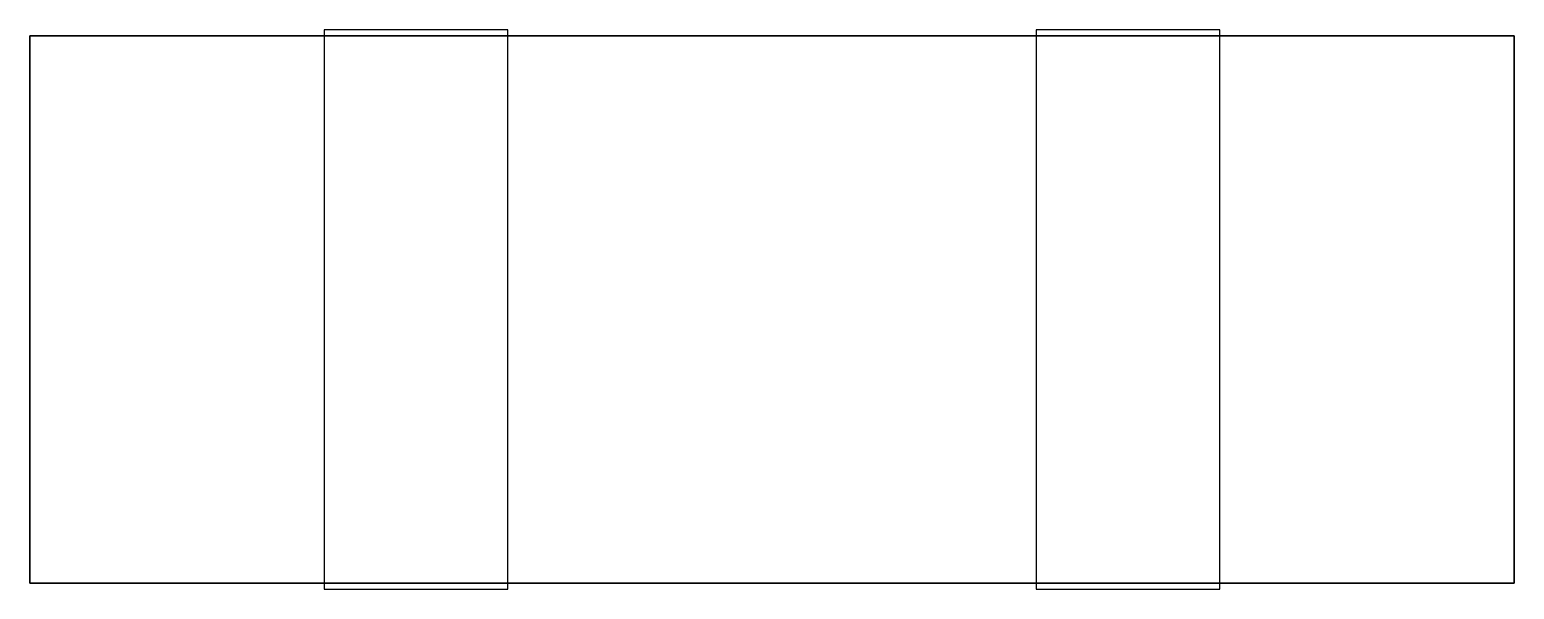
# Model space of a CAD drawing. Extents: x 0 to 1951, y -8 to 728.
import ezdxf

# ---------------------------------------------------------------- set-up
doc = ezdxf.new("R2010")
doc.units = 0
for name, color, linetype in [('OUTLINEZ18L', 7, 'CONTINUOUS'), ('PART', 7, 'CONTINUOUS'), ('PKZ16', 7, 'CONTINUOUS')]:
    doc.layers.add(name, color=color, linetype=linetype)

msp = doc.modelspace()

# ---------------------------------------------------------------- linework, layer by layer
at = {"layer": 'OUTLINEZ18L'}
msp.add_lwpolyline([(0, 0), (0, 720), (1951.24, 720), (1951.24, 0)], close=True, dxfattribs=at)
at = {"layer": 'PART'}
msp.add_lwpolyline([(0, 0), (1951.24, 0), (1951.24, 720), (0, 720)], close=True, dxfattribs=at)
at = {"layer": 'PKZ16'}
for points in [[(387, -8), (628.62, -8), (628.62, 728), (387, 728)], [(1322.62, -8), (1564.24, -8), (1564.24, 728), (1322.62, 728)]]:
    msp.add_lwpolyline(points, close=True, dxfattribs=at)

doc.saveas('drawing.dxf')
